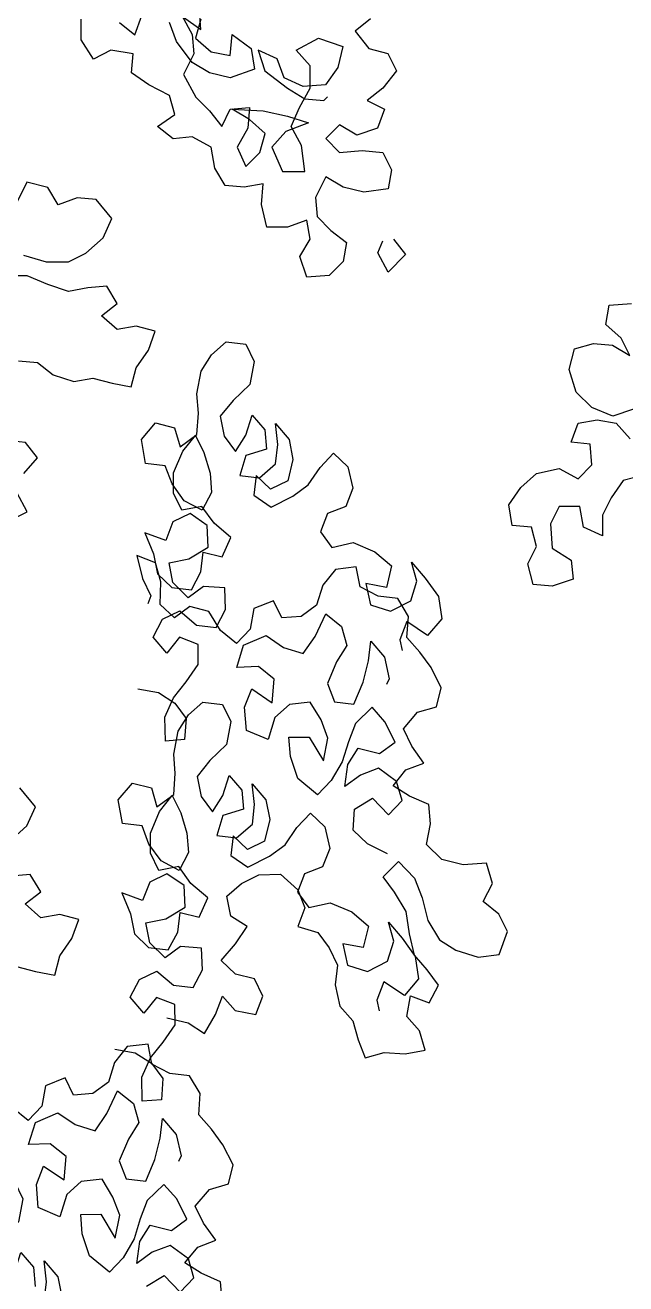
# Model space of a CAD drawing. Header units: millimetres. Extents: x 1564 to 2013, y 216 to 285.
# Drawn here: x 1700.05 to 1701.421, y 226.335 to 229.205 of the extents above; entities that cross this region are included whole.
import ezdxf

# ---------------------------------------------------------------- set-up
doc = ezdxf.new("R2010")
doc.units = ezdxf.units.MM
doc.header["$LTSCALE"] = 10
doc.layers.get('0').update_dxf_attribs({"color": 90})
doc.layers.add('ÁRVORE PRESERVADA', color=252, linetype='Continuous')

# ---------------------------------------------------------------- blocks, each defined once
blk = doc.blocks.new('A$C338F7350')
for points in [[(9.8173, 10.5902), (9.7728, 10.5556), (9.8124, 10.5062), (9.8668, 10.4914), (9.8915, 10.442), (9.852, 10.3926), (9.8076, 10.3579), (9.857, 10.3333), (9.8373, 10.2789), (9.778, 10.2591), (9.7286, 10.2887), (9.6891, 10.2491), (9.7286, 10.2096), (9.7929, 10.2146), (9.8522, 10.2097), (9.877, 10.1603), (9.8671, 10.1059), (9.7979, 10.096), (9.7386, 10.1108), (9.6892, 10.1404), (9.6596, 10.081), (9.6646, 10.0267), (9.7041, 9.9872), (9.7486, 9.9526), (9.7388, 9.8982), (9.6993, 9.8587), (9.6351, 9.8537), (9.6152, 9.9129), (9.6448, 9.9624), (9.6349, 10.0168), (9.5806, 9.9969), (9.5212, 9.9969), (9.5064, 10.0611), (9.5112, 10.1204), (9.4569, 10.1105), (9.4025, 10.1154), (9.3728, 10.1648), (9.3629, 10.2241), (9.3085, 10.2537), (9.2541, 10.2487), (9.2096, 10.2833), (9.259, 10.3179), (9.2441, 10.3723), (9.1848, 10.4019), (9.1353, 10.4364), (9.1402, 10.4908), (9.076, 10.5006), (9.0266, 10.4758), (8.9919, 10.5302), (8.9919, 10.5895)], [(9.2835, 10.5947), (9.3329, 10.5601), (9.3279, 10.6244)], [(9.3329, 10.5898), (9.3181, 10.5354), (9.3626, 10.4959), (9.417, 10.4861), (9.4219, 10.5454), (9.4763, 10.5059), (9.4862, 10.4466), (9.4171, 10.4218), (9.3577, 10.4366), (9.3083, 10.4662), (9.2638, 10.5255), (9.2439, 10.5798)], [(9.1006, 10.5797), (9.1451, 10.5451), (9.1648, 10.5995)], [(9.2785, 10.5996), (9.3082, 10.5453), (9.3132, 10.4909), (9.2836, 10.4316), (9.3183, 10.3674), (9.3578, 10.3279), (9.3925, 10.2834), (9.4171, 10.3329), (9.4715, 10.3379), (9.4666, 10.2785), (9.437, 10.2242), (9.4618, 10.1698), (9.5013, 10.2094), (9.5161, 10.2638), (9.4715, 10.3033), (9.4221, 10.3329), (9.5111, 10.328), (9.5803, 10.3133), (9.6396, 10.2935), (9.5754, 10.2688), (9.5359, 10.2242), (9.5656, 10.1551), (9.6298, 10.1551), (9.6199, 10.2293), (9.5902, 10.2836), (9.6148, 10.338), (9.6444, 10.3924), (9.6444, 10.4566), (9.6048, 10.5011), (9.669, 10.5357), (9.7382, 10.5111), (9.7235, 10.4518), (9.6889, 10.4023), (9.6247, 10.3973), (9.5703, 10.422), (9.5505, 10.4763), (9.4961, 10.501), (9.5159, 10.4417), (9.5802, 10.3923), (9.6296, 10.3627), (9.684, 10.3578), (9.6939, 10.3677)], [(8.7886, 9.1607), (8.838, 9.1855), (8.8083, 9.2398)], [(8.828, 9.2942), (8.8675, 9.3387), (8.8328, 9.3832), (8.7785, 9.3881)], [(8.8129, 9.6155), (8.8672, 9.6106), (8.9117, 9.576), (8.9711, 9.5563), (9.0254, 9.5662), (9.0798, 9.5515), (9.1342, 9.5416), (9.149, 9.596), (9.1835, 9.6455), (9.2032, 9.6999), (9.1489, 9.7146), (9.0945, 9.7047), (9.05, 9.7442), (9.0944, 9.7788), (9.0647, 9.8282), (9.0104, 9.8232), (8.956, 9.8133), (8.8967, 9.833), (8.8374, 9.8577), (8.7731, 9.8576)], [(8.8274, 9.917), (8.8917, 9.8973), (8.9559, 9.8973), (9.0053, 9.9221), (9.0547, 9.9666), (9.0794, 10.021), (9.0349, 10.0753), (8.9805, 10.0802), (8.9261, 10.0604), (8.8964, 10.1098), (8.8371, 10.1246), (8.8075, 10.0652)], [(0.3854, 9.2896), (0.3261, 9.2747), (0.2916, 9.2252), (0.2669, 9.1758), (0.267, 9.1165), (0.2126, 9.1411), (0.2026, 9.2004), (0.1433, 9.2004), (0.1187, 9.1509), (0.1237, 9.0817), (0.1781, 9.0472), (0.1831, 8.9928), (0.1238, 8.973), (0.0694, 8.9779), (0.0545, 9.0372), (0.0792, 9.0866), (0.0643, 9.141), (0.0099, 9.1459), (0, 9.2052), (0.0345, 9.2546), (0.079, 9.2942), (0.1432, 9.3091), (0.1976, 9.2795), (0.2371, 9.3191), (0.2321, 9.3784), (0.1778, 9.3833), (0.1975, 9.4377), (0.2518, 9.4476), (0.3062, 9.4378), (0.3458, 9.3933)], [(0.3556, 9.4774), (0.2963, 9.4575), (0.237, 9.4822), (0.1925, 9.5266), (0.1726, 9.5909), (0.1874, 9.6502), (0.2418, 9.6651), (0.2961, 9.6602), (0.3456, 9.6306), (0.3208, 9.68), (0.2763, 9.7195), (0.2861, 9.7738), (0.3504, 9.7788)], [(9.8821, 9.9626), (9.9167, 9.9182), (9.8673, 9.8687), (9.8376, 9.923), (9.8524, 9.9576)], [(9.1534, 8.6805), (9.2119, 8.6697), (9.2586, 8.6401), (9.2909, 8.5961), (9.2868, 8.5359), (9.2318, 8.5316), (9.2307, 8.6002), (9.2552, 8.6554), (9.2915, 8.7004), (9.3253, 8.7496), (9.3251, 8.8073), (9.2725, 8.8275), (9.2362, 8.7825), (9.1971, 8.8281), (9.224, 8.8791), (9.2731, 8.9029), (9.3207, 8.8624), (9.3767, 8.8557), (9.4037, 8.9067), (9.401, 8.9685), (9.3408, 8.9726), (9.2968, 8.9403), (9.2534, 8.9834), (9.2423, 9.0402), (9.299, 9.0513), (9.354, 9.0845), (9.3513, 9.1464), (9.3021, 9.1802), (9.253, 9.1563), (9.2328, 9.1037), (9.1734, 9.1256), (9.1981, 9.0655), (9.2093, 9.0087), (9.2501, 8.9698), (9.306, 8.9632), (9.333, 9.0141), (9.3397, 9.0701), (9.3939, 9.0567), (9.4184, 9.1118), (9.3708, 9.1524), (9.3359, 9.2006), (9.2791, 9.1894), (9.2553, 9.2385), (9.2551, 9.2962), (9.2812, 9.3581), (9.3176, 9.4031), (9.3414, 9.354), (9.3594, 9.2956), (9.3638, 9.2405), (9.3368, 9.1896), (9.2859, 9.2166), (9.251, 9.2648), (9.2313, 9.3165), (9.1754, 9.3231), (9.1633, 9.3909), (9.2039, 9.4384), (9.2582, 9.425), (9.2736, 9.3708), (9.3218, 9.4057), (9.3259, 9.4659), (9.3215, 9.521), (9.334, 9.5863), (9.3636, 9.633), (9.405, 9.6695), (9.461, 9.6629), (9.4848, 9.6138), (9.4723, 9.5485), (9.4249, 9.5026), (9.3886, 9.4576), (9.3998, 9.4008), (9.4321, 9.3568), (9.4617, 9.4035), (9.4793, 9.4604), (9.5159, 9.4189), (9.5203, 9.3639), (9.4618, 9.3459), (9.4442, 9.2891), (9.5001, 9.2824), (9.5458, 9.3215), (9.5524, 9.3775), (9.5455, 9.4368), (9.5846, 9.3912), (9.5958, 9.3344), (9.5807, 9.2733), (9.5316, 9.2495), (9.4908, 9.2883), (9.4842, 9.2324), (9.5334, 9.1986), (9.5952, 9.2301), (9.6392, 9.2625), (9.673, 9.3117), (9.7118, 9.3525), (9.7526, 9.3136), (9.7664, 9.2526), (9.7462, 9.2), (9.6945, 9.1804), (9.6743, 9.1278), (9.7066, 9.0838), (9.7676, 9.0975), (9.8296, 9.0714), (9.8772, 9.0308), (9.8621, 8.9698), (9.8035, 8.9806), (9.8173, 8.9196), (9.8741, 8.902), (9.9317, 8.931), (9.9493, 8.9878), (9.9339, 9.042), (9.973, 8.9964), (10.0105, 8.9439), (10.02, 8.8804), (9.9794, 8.8328), (9.9208, 8.8725), (9.9006, 8.8199), (9.9075, 8.7894)], [(9.2356, 7.7432), (9.2967, 7.7281), (9.3434, 7.6986), (9.3746, 7.7521), (9.3948, 7.8047), (9.4313, 7.7633), (9.4899, 7.7524), (9.5101, 7.805), (9.4862, 7.8541), (9.4319, 7.8675), (9.3911, 7.9064), (9.4317, 7.954), (9.4654, 8.0032), (9.4187, 8.0328), (9.4076, 8.0895), (9.449, 8.1261), (9.4981, 8.15), (9.56, 8.1527), (9.6101, 8.1079), (9.6297, 8.0562), (9.6095, 8.0036), (9.6664, 7.986), (9.6987, 7.942), (9.7226, 7.8929), (9.7159, 7.8369), (9.7297, 7.7759), (9.7662, 7.7345), (9.7816, 7.6803), (9.8013, 7.6286), (9.8555, 7.644), (9.9157, 7.64), (9.9724, 7.6511), (9.957, 7.7053), (9.9205, 7.7468), (9.9313, 7.8053), (9.9839, 7.7851), (10.0109, 7.836), (9.9786, 7.88), (9.942, 7.9214), (9.9283, 7.9824), (9.9188, 8.046), (9.8856, 8.101), (9.8533, 8.145), (9.8964, 8.1883), (9.9423, 8.141), (9.9645, 8.0851), (9.9808, 8.0199), (10.014, 7.9649), (10.0607, 7.9353), (10.1243, 7.916), (10.1836, 7.9229), (10.2072, 7.9891), (10.1833, 8.0382), (10.1383, 8.0745), (10.1653, 8.1255), (10.1473, 8.1839), (10.0812, 8.1787), (10.0201, 8.1937), (9.9768, 8.2369), (9.9876, 8.2954), (9.9833, 8.3505), (9.9281, 8.3749), (9.8814, 8.4044), (9.9177, 8.4495), (9.9694, 8.4691), (9.9345, 8.5173), (9.9106, 8.5664), (9.9512, 8.614), (10.0054, 8.6294), (10.0188, 8.6837), (9.9898, 8.7412), (9.9575, 8.7852), (9.9209, 8.8267), (9.925, 8.8868), (9.8944, 8.9376), (9.8384, 8.9443), (9.7875, 8.9712), (9.7763, 9.028), (9.717, 9.0211), (9.6807, 8.976), (9.663, 8.9192), (9.619, 8.8869), (9.5639, 8.8825), (9.5401, 8.9316), (9.4842, 8.9094), (9.4733, 8.8509), (9.4345, 8.8101), (9.3894, 8.8464), (9.3562, 8.9014), (9.3019, 8.9148), (9.258, 8.8825), (9.2172, 8.9214), (9.2187, 8.9858), (9.2033, 9.04), (9.1507, 9.0602), (9.167, 8.995), (9.1908, 8.9459), (9.1816, 8.923)], [(9.8658, 8.2103), (9.8081, 8.2389), (9.7673, 8.2778), (9.7714, 8.338), (9.8222, 8.3687), (9.8681, 8.3213), (9.9069, 8.3621), (9.8915, 8.4163), (9.8397, 8.4543), (9.7881, 8.4347), (9.7441, 8.4024), (9.7524, 8.4651), (9.7819, 8.5118), (9.843, 8.4967), (9.887, 8.529), (9.858, 8.5866), (9.8215, 8.628), (9.7741, 8.5821), (9.7539, 8.5295), (9.7363, 8.4727), (9.7051, 8.4192), (9.6662, 8.3784), (9.6093, 8.4249), (9.5887, 8.4876), (9.5844, 8.5426), (9.642, 8.5428), (9.6829, 8.4751), (9.6954, 8.5404), (9.6758, 8.592), (9.6451, 8.6428), (9.5858, 8.6359), (9.5444, 8.5993), (9.525, 8.5357), (9.4631, 8.5618), (9.4578, 8.6279), (9.478, 8.6805), (9.5366, 8.6408), (9.5424, 8.7078), (9.4974, 8.7441), (9.4355, 8.7414), (9.4548, 8.8051), (9.5192, 8.8324), (9.5684, 8.7986), (9.6252, 8.7809), (9.659, 8.8302), (9.6894, 8.8947), (9.7344, 8.8584), (9.7498, 8.8042), (9.7202, 8.7575), (9.6941, 8.6955), (9.7138, 8.6439), (9.7697, 8.6372), (9.7958, 8.6992), (9.8109, 8.7602), (9.8176, 8.8162), (9.8567, 8.7705), (9.8704, 8.7095), (9.8628, 8.6934)], [(8.8074, 7.8894), (8.8618, 7.8746), (8.9162, 7.8647), (8.9309, 7.9191), (8.9655, 7.9686), (8.9852, 8.023), (8.9308, 8.0377), (8.8765, 8.0278), (8.832, 8.0673), (8.8764, 8.1019), (8.8467, 8.1513), (8.7924, 8.1464)], [(8.7873, 8.2452), (8.8367, 8.2897), (8.8614, 8.3441), (8.8168, 8.3984)], [(9.0875, 7.6538), (9.146, 7.643), (9.1927, 7.6134), (9.225, 7.5694), (9.221, 7.5092), (9.1659, 7.5049), (9.1648, 7.5735), (9.1893, 7.6287), (9.2256, 7.6737), (9.2594, 7.723), (9.2592, 7.7806), (9.2066, 7.8008), (9.1703, 7.7558), (9.1312, 7.8014), (9.1582, 7.8524), (9.2073, 7.8762), (9.2548, 7.8357), (9.3108, 7.829), (9.3378, 7.88), (9.3351, 7.9418), (9.2749, 7.9459), (9.2309, 7.9136), (9.1876, 7.9567), (9.1764, 8.0135), (9.2331, 8.0246), (9.2881, 8.0578), (9.2854, 8.1197), (9.2362, 8.1535), (9.1871, 8.1296), (9.1669, 8.077), (9.1075, 8.0989), (9.1322, 8.0388), (9.1434, 7.982), (9.1842, 7.9431), (9.2402, 7.9365), (9.2671, 7.9874), (9.2738, 8.0434), (9.3281, 8.03), (9.3525, 8.0851), (9.3049, 8.1257), (9.27, 8.1739), (9.2133, 8.1628), (9.1894, 8.2118), (9.1893, 8.2695), (9.2154, 8.3314), (9.2517, 8.3765), (9.2756, 8.3274), (9.2935, 8.2689), (9.2979, 8.2138), (9.2709, 8.1629), (9.22, 8.1899), (9.1851, 8.2381), (9.1655, 8.2898), (9.1095, 8.2964), (9.0975, 8.3642), (9.138, 8.4118), (9.1923, 8.3983), (9.2077, 8.3441), (9.2559, 8.379), (9.26, 8.4392), (9.2556, 8.4943), (9.2681, 8.5596), (9.2977, 8.6063), (9.3391, 8.6428), (9.3951, 8.6362), (9.419, 8.5871), (9.4064, 8.5218), (9.3591, 8.4759), (9.3227, 8.4309), (9.3339, 8.3741), (9.3662, 8.3301), (9.3958, 8.3768), (9.4134, 8.4337), (9.45, 8.3922), (9.4544, 8.3372), (9.3959, 8.3192), (9.3783, 8.2624), (9.4343, 8.2557), (9.4799, 8.2949), (9.4865, 8.3508), (9.4796, 8.4101), (9.5187, 8.3645), (9.5299, 8.3077), (9.5148, 8.2466), (9.4657, 8.2228), (9.4249, 8.2616), (9.4183, 8.2057), (9.4675, 8.1719), (9.5293, 8.2034), (9.5733, 8.2358), (9.6071, 8.285), (9.646, 8.3258), (9.6868, 8.2869), (9.7005, 8.2259), (9.6803, 8.1733), (9.6286, 8.1537), (9.6084, 8.1011), (9.6408, 8.0571), (9.7018, 8.0708), (9.7637, 8.0447), (9.8113, 8.0042), (9.7962, 7.9431), (9.7377, 7.954), (9.7514, 7.893), (9.8082, 7.8753), (9.8658, 7.9043), (9.8834, 7.9611), (9.868, 8.0153), (9.9072, 7.9697), (9.9446, 7.9172), (9.9541, 7.8537), (9.9135, 7.8061), (9.8549, 7.8458), (9.8347, 7.7932), (9.8416, 7.7627)], [(9.3939, 6.9353), (9.3895, 6.9903), (9.3343, 7.0148), (9.2876, 7.0443), (9.324, 7.0893), (9.3756, 7.109), (9.3407, 7.1572), (9.3169, 7.2063), (9.3574, 7.2539), (9.4116, 7.2693), (9.425, 7.3236), (9.3961, 7.3811), (9.3637, 7.4251), (9.3272, 7.4665), (9.3312, 7.5267), (9.3006, 7.5775), (9.2446, 7.5841), (9.1937, 7.6111), (9.1825, 7.6679), (9.1232, 7.6609), (9.0869, 7.6159), (9.0692, 7.5591), (9.0253, 7.5268), (8.9702, 7.5224), (8.9463, 7.5715), (8.8904, 7.5493), (8.8796, 7.4908), (8.8407, 7.45), (8.7957, 7.4863)], [(9.1776, 6.9779), (9.2284, 7.0086), (9.2743, 6.9612), (9.3132, 7.002), (9.2978, 7.0562), (9.246, 7.0942), (9.1943, 7.0746), (9.1503, 7.0422), (9.1586, 7.105), (9.1882, 7.1517), (9.2492, 7.1366), (9.2932, 7.1689), (9.2642, 7.2265), (9.2277, 7.2679), (9.1803, 7.222), (9.1601, 7.1694), (9.1425, 7.1126), (9.1113, 7.0591), (9.0724, 7.0183), (9.0155, 7.0648), (8.995, 7.1274), (8.9906, 7.1825), (9.0482, 7.1827), (9.0891, 7.115), (9.1016, 7.1803), (9.082, 7.2319), (9.0513, 7.2827), (8.992, 7.2758), (8.9506, 7.2392), (8.9313, 7.1756), (8.8693, 7.2017), (8.8641, 7.2678), (8.8843, 7.3204), (8.9429, 7.2807), (8.9486, 7.3477), (8.9036, 7.384), (8.8417, 7.3813), (8.861, 7.4449), (8.9254, 7.4722), (8.9746, 7.4385), (9.0315, 7.4208), (9.0652, 7.4701), (9.0956, 7.5346), (9.1406, 7.4982), (9.156, 7.444), (9.1265, 7.3973), (9.1004, 7.3354), (9.12, 7.2837), (9.176, 7.2771), (9.2021, 7.3391), (9.2172, 7.4001), (9.2238, 7.4561), (9.2629, 7.4104), (9.2766, 7.3494), (9.269, 7.3333)], [(8.5157, 6.9363), (8.5037, 7.0041), (8.5442, 7.0516), (8.5985, 7.0382), (8.6139, 6.984), (8.6621, 7.0189), (8.6662, 7.0791), (8.6618, 7.1342), (8.6744, 7.1995), (8.7039, 7.2462), (8.7453, 7.2827), (8.8013, 7.2761), (8.8252, 7.227), (8.8126, 7.1617), (8.7653, 7.1158), (8.729, 7.0708), (8.7401, 7.014), (8.7725, 6.97), (8.802, 7.0167), (8.8197, 7.0736), (8.8562, 7.0321), (8.8606, 6.977)], [(8.8861, 6.9347), (8.8928, 6.9907), (8.8858, 7.05), (8.9249, 7.0043), (8.9361, 6.9476)]]:
    blk.add_lwpolyline(points)

msp = doc.modelspace()

# ---------------------------------------------------------------- block references
at = {"layer": 'ÁRVORE PRESERVADA', "xscale": 0.7999999999999545, "yscale": 0.8000000000001819, "zscale": 0.8}
for p in [(1692.9848, 220.7475), (1701.1539, 220.7475)]:
    msp.add_blockref('A$C338F7350', p, dxfattribs=at)

doc.saveas('drawing.dxf')
